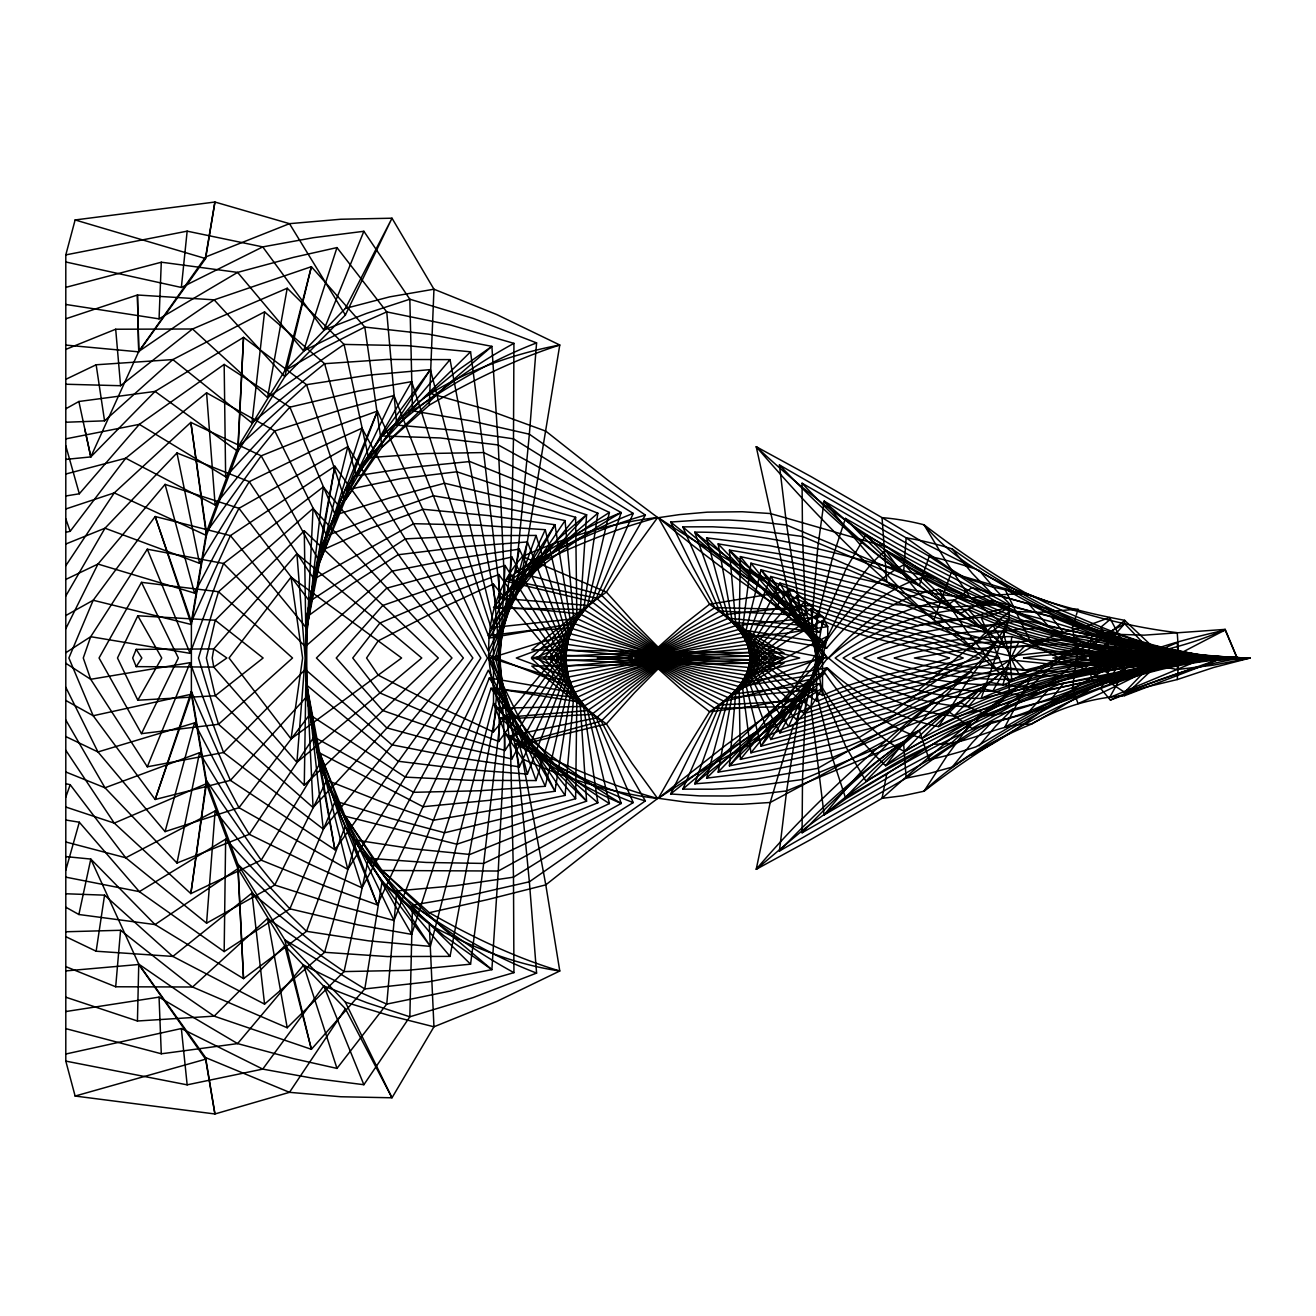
<?xml version="1.0" encoding="UTF-8"?>
<svg xmlns="http://www.w3.org/2000/svg" width="1316" height="1316" viewBox="0 0 1316 1316"><rect width="100%" height="100%" fill="white"/><g stroke="black" fill="none" stroke-linecap="round" stroke-linejoin="round"><path stroke-width="1.5" d="M65.8 287.365L161.292 262.229L166.063 262.822L237.604 272.396L303.585 350.879L345.17 330.316L386.756 311.908L450.352 324.986L513.931 343.361L513.487 438.837L510.23 580.224L596.378 598.106L628.785 626.531L661.208 652.243L597.25 658L661.208 663.758L628.785 689.469L596.378 717.894L510.23 735.776L513.487 877.163L513.931 972.639L450.352 991.014L386.756 1004.092L345.17 985.684L303.585 965.122L237.604 1043.604L166.063 1053.178L161.292 1053.771L65.8 1028.635M1213.434 658.872L1237.122 658.082L1225.196 630.035C1185.996 639 1146.581 649.314 1110.391 667.278L1101.081 689.025L1110.391 700.046L1143.818 687.659L1177.244 679.55L1213.714 667.459L1250.2 658L1208.417 659.941L1166.65 666.439L1126.101 676.605L1070.155 694.864L1012.415 709.275L976.028 729.048L929.244 759.694L802.069 832.781L802.513 779.5L805.77 700.507L719.622 704.932L687.215 686.047L654.792 663.84L718.75 658L654.792 652.16L687.215 629.953L719.622 611.068L805.77 615.493L802.513 536.5L802.069 483.219L929.244 556.306L976.028 586.952L1012.415 606.725L1070.155 621.136L1121.331 637.997L1160.679 648.262L1202.462 655.401L1244.508 658C1183.446 658.345 1123.979 643.08 1064.068 633.407C995.422 606.396 929.968 571.424 865.961 534.839L846.122 568.726L819.342 632.173L732.354 621.925L694.239 636.204L656.125 653.69L674.549 658L656.125 662.31L694.239 679.796L732.354 694.075L819.342 683.827L846.122 747.274L865.961 781.161L944.345 737.931L1023.19 699.109L1059.528 684.172L1162.341 665.074L1205.472 659.727M65.8 820.016L79.322 822.22L139.332 891.639L224.164 951.583L289.898 908.83L335.284 801L389.98 818.174L444.66 832.781L510.147 816.825L575.618 798.713L576.869 697.496L559.547 658L576.869 618.504L575.618 517.287L510.147 499.175L444.66 483.219L389.98 497.826L335.284 515L289.898 407.17L224.164 364.417L139.332 424.361L79.322 493.78L65.8 495.984M224.164 951.583L225.645 839.18L139.332 891.639L65.8 877.147M304.276 785.241L306.217 658L304.276 530.759L215.232 620.247L206.382 658L215.232 695.753L304.276 785.241L438.31 658L304.276 530.759M498.863 741.484L500.212 658L498.863 574.516L446.831 594.322L379.913 623.06L352.754 658L379.913 692.94L446.831 721.678L498.863 741.484L559.251 658L498.863 574.516M1163.739 655.417L1245.133 658L1189.516 655.072L1134.244 647.061L1091.836 635.529L1026.102 620.593L1003.417 622.748L980.716 627.765L926.02 610.048L871.34 587.759L797.66 569.285L740.382 556.602L739.131 629.393L756.453 658L739.131 686.607L740.382 759.398L797.66 746.715L871.34 728.241L926.02 705.952L980.716 688.235L1003.417 693.252L1026.102 695.407L1091.836 680.471L1139.541 667.821L1171.355 662.54L1206.673 659.102M191.379 691.476L230.399 780.372L334.873 849.741L306.76 696.641L230.399 780.372L155.156 799.486L191.379 691.476L206.415 780.487L237.933 864.316L284.815 939.805L311.382 1049.313L284.815 945.76L214.163 1016.149L138.756 964.118L205.609 1057.587L289.487 1092.329L340.745 1096.754L392.004 1097.791L345.401 1008.763L284.815 945.76L237.933 868.642L206.415 783.678L191.379 694.223L191.379 621.777L230.399 535.628L334.873 466.259L306.76 616.941L306.76 696.641L319.689 763.938L335.564 803.122L345.088 826.399L382.068 881.621L364.812 988.925L311.382 1049.313L214.163 1016.149L137.44 1021.002L138.756 964.118L90.804 859.068L65.8 856.601M65.8 700.457L93.189 715.74L191.379 694.223L155.156 799.486L93.189 715.74L68.876 658L93.189 600.26L155.156 516.514L230.399 535.628L306.76 628.357L319.689 562.228L345.088 500.36L382.068 447.078L429.296 405.098L433.951 289.207L392.004 218.209L340.745 219.246L289.487 223.671L214.919 202.022L75.127 219.953L65.8 254.893L65.8 1061.107L187.152 1084.845L262.739 1069.102L323.818 985.98L366.819 1002.693L409.835 1016.791L473.217 997.577L536.583 973.1L529.361 881.786L516.053 744.116L601.231 721.069L631.483 691.295L661.734 664.202L531.5 658.461L566.374 691.361L601.231 721.069L623.307 762.754L645.366 800.901L529.361 881.786L470.931 895.127L412.5 905.145L409.835 1016.791L363.874 1084.713L313.307 1078.297L262.739 1069.102L181.361 1028.536L65.8 1054.017M817.137 614.621L815.788 658L817.137 701.379C864.118 680.898 915.574 675.766 963.246 658C915.574 640.234 864.118 635.102 817.137 614.621L786.935 633.967L756.749 658L786.935 682.033L817.137 701.379M65.8 304.457L159.055 318.867L161.292 262.229M313.06 508.453L305.855 658L313.06 807.547L218.505 724.277L198.502 658L218.505 591.723L313.06 508.453L451.98 658L313.06 807.547M505.048 565.485L500.047 658L505.048 750.515L451.553 734.493L382.759 710.525L336.238 658L382.759 605.475L451.553 581.508L505.048 565.485L563.445 658L505.048 750.515M903.5 574.023L906.165 537.849L779.417 464.976L786.639 525.084L799.947 609.719L714.769 607.614L684.517 628.012L654.266 651.7L784.5 657.72L749.626 634.855L714.769 607.614L692.693 566.637L670.634 522.024L699.635 520.1L728.636 520.001L757.638 521.662L786.639 525.084L903.5 574.023C858.081 542.636 817.384 504.933 779.417 464.976M65.8 532.306L70.176 531.302L125.727 458.231L206.579 392.826L274.764 430.941L326.812 535.76L386.756 512.089L433.392 495.754L499.241 506.94L565.074 520.593L574.039 623.34L561.817 658L574.039 692.66L565.074 795.407L499.241 809.06L433.392 820.246L386.756 803.912L326.812 780.24L274.764 885.059L206.579 923.174L215.133 810.969L125.727 857.769L65.8 841.977M1176.323 655.977L1160.844 654.513L1124.621 620.313C1051.402 606.38 973.988 583.942 923.997 524.771L947.29 563.462L970.599 598.138L998.548 594.865L1026.513 593.434L1063.789 611.266L1101.081 626.975L1110.391 652.029L1143.818 662.951L1177.244 669.548L1178.56 652.292L1177.244 632.667C1125.657 626.449 1074.761 612.68 1026.513 593.434C990.685 573.151 956.716 549.71 923.997 524.771C910.244 521.268 896.212 518.767 882.049 517.649L811.281 476.737L756.223 446.7L793.515 616.431L810.952 633.111L822.5 647.176L822.5 688.087C840.085 716.513 861.454 742.668 885.619 765.748C940.743 734.18 997.775 703.928 1060.663 691.772C1109.865 674.466 1160.877 660.977 1213.319 659.02M296.906 762.309L305.147 658L296.906 553.691L213.751 648.936L212.221 658L213.751 667.064L296.906 762.309L421.794 658L296.906 553.691M65.8 254.893L187.152 231.155L262.739 246.898L323.818 330.02L366.819 313.307L409.835 299.209L473.217 318.423L536.583 342.9L529.361 434.214L516.053 571.884L601.231 594.931L631.483 624.705L661.734 651.798L531.5 657.539L566.374 624.639L601.231 594.931L623.307 553.246L645.366 515.099L529.361 434.214L470.931 420.873L412.5 410.855L409.835 299.209L363.874 231.287L313.307 237.703L262.739 246.898L181.361 287.464L65.8 261.983M1177.244 679.55L1178.56 663.708L1177.244 642.669C1125.295 663.708 1080.107 697.447 1031.185 724.228C992.1 740.283 954.643 761.882 923.997 791.229L903.023 795.719L882.049 798.351L811.281 839.263L756.223 869.3L770.205 802.48L793.515 724.771L810.952 706.791L822.5 688.087C787.873 709.291 757.342 736.516 729.426 765.846L735.924 690.357L759.283 658L735.924 625.643L729.426 550.154C810.689 562.294 888.629 591.756 970.912 597.678C983.299 602.136 996.212 605.228 1009.24 607.021L1009.24 618.701L981.127 698.434C932.452 698.352 884.385 683.678 843.128 658C875.518 638.26 911.708 624.113 949.527 619.737C969.777 617.418 991.721 619.622 1009.24 607.021L963.592 619.244L917.943 625.626L853.245 609.176L788.564 589.634L768.955 617.155L749.363 648.475L750.202 663.692L773.413 693.993L796.624 719.918L860.384 700.145L924.145 684.271L967.425 669.515L1010.704 659.941L1051.566 664.267L1092.445 665.172L1189.927 658.839L1244.508 658C1180.501 657.622 1116.725 671.39 1058.36 697.628C1033.471 711.298 1006.46 719.638 979.038 726.613C932.189 745.037 889.123 772.607 845.431 797.595L832.321 757.588L815.476 689.288L728.439 697.76L692.084 681.951L655.73 662.836L681.852 658L655.73 653.164L692.084 634.049L728.439 618.24L815.476 626.712L832.321 558.412L845.431 518.405L908.682 554.859L971.932 587.561L1000.621 604.143L1048.424 626.202L1166.683 650.927L1195.504 655.039L1227.812 657.556M65.8 384.239L120.578 385.72L192.547 329L287.217 288.237L344.068 344.414L368.529 457.705L426.104 453.543L483.679 452.572L609.407 512.45L587.561 605.426L549.117 658L587.561 710.574L609.407 803.55L483.679 863.428L426.104 862.457L368.529 858.295L344.068 971.586L287.217 1027.763L192.547 987L115.693 986.77L120.578 930.28L65.8 931.761M493.368 731.959L499.718 658L493.368 584.041L442.999 607.515L378.235 640.843L366.572 658L378.235 675.157L442.999 708.485L493.368 731.959L554.25 658L493.368 584.041M159.055 318.867L237.604 272.396L293.501 257.36L336.978 247.589L386.756 311.908L396.741 425.068L455.122 430.266L513.487 438.837L633.21 513.421L596.378 598.106L567.262 626.794L538.162 658L567.262 689.206L596.378 717.894L633.21 802.579L513.487 877.163L455.122 885.734L396.741 890.932L386.756 1004.092L336.978 1068.411L293.501 1058.64L237.604 1043.604L159.055 997.133L65.8 1011.543M1011.724 636.648L1009.783 658L1011.724 679.352C966.273 679.928 920.493 673.644 877.69 658L908.928 648.36L938.143 642.076L972.491 637.931L1006.822 636.631L1011.724 636.648L1056.255 648.624L1095.208 654.809L1198.514 658L1100.768 660.583L1052.882 658L1100.768 655.417L1109.618 658L1100.768 660.583L1050.678 668.561L1011.724 679.352M810.952 707.416L815.953 658L810.952 608.584L864.447 626.186L933.241 642.932L956.502 651.42L979.762 658L956.502 664.58L933.241 673.068L864.447 689.814L810.952 707.416L781.753 685.225L752.555 658L781.753 630.775L810.952 608.584M181.361 287.464L187.152 231.155M65.8 615.543L93.189 600.26L191.379 624.524L155.156 516.514L191.379 621.777L206.415 532.289L261.193 455.83L326.582 429.411L377.429 411.102L319.689 551.305L306.76 616.941L352.408 583.745L398.057 554.76L462.755 546.831L527.436 541.945L566.637 644.281L565.798 666.209L519.376 766.85L455.616 757.342L391.855 744.79L305.296 669.433L223.556 752.522L147.293 766.8L90.705 679.303L83.27 658L90.705 636.697L147.293 549.2L223.556 563.478L305.296 646.567L323.292 486.92L223.556 563.478L190.129 653.345L90.705 636.697L65.8 652.72M65.8 422.239L104.556 420.84L172.824 359.581L264.565 311.892L251.932 422.913L172.824 359.581L96.15 364.779L65.8 379.321M65.8 349.382L115.693 329.23L192.547 329L267.576 397.547L344.068 344.414L407.318 345.68L470.569 351.816L483.679 452.572L500.524 598.237L587.561 605.426L623.916 630.611L660.27 653.213L634.148 658L660.27 662.787L623.916 685.389L587.561 710.574L500.524 717.763L483.679 863.428L470.569 964.184L407.318 970.32L344.068 971.586L267.576 918.453L192.547 987L120.578 930.28M779.417 851.024L786.639 790.916L799.947 706.281L714.769 708.386L684.517 687.988L654.266 664.3L784.5 658.28L749.626 681.145L714.769 708.386L692.693 749.363L670.634 793.976L699.635 795.9L728.636 795.999L757.638 794.338L786.639 790.916L903.5 741.977L906.165 778.151L779.417 851.024C817.384 811.067 858.081 773.364 903.5 741.977M511.891 557.013L499.175 658L511.891 758.987L449.315 744.922L386.74 727.847L316.432 658L386.74 588.153L449.315 571.078L511.891 557.013L565.386 655.335L567.887 677.148L536.073 780.553L470.717 780.339L405.344 777.114L309.638 714.703L238.969 807.679L165.076 831.613L97.96 751.946L65.8 687.281M1204.239 656.569L1180.172 654.875L1149.855 650.762L1041.236 628.357L1015.212 629.509L989.188 633.654L935.906 617.5L882.608 596.428L750.926 563.182L741.961 633.177L754.183 658L741.961 682.823L750.926 752.818L882.608 719.572L935.906 698.5L989.188 682.346L1015.212 686.491L1041.236 687.643L1159.955 663.642L1197.774 659.629L1246.449 658C1152.174 659.925 1054.922 666.307 968.198 706.692C920.032 705.113 873.742 686.36 835.167 658C873.742 629.64 920.032 610.887 968.198 609.308C1053.705 649.281 1149.575 655.697 1242.567 658L1225.245 658.526M291.05 738.868L302.614 658L291.05 577.132L229.05 658L291.05 738.868L401.594 658L291.05 577.132M264.565 311.892L324.608 363.693L356.192 475.833L413.027 467.18L469.878 461.538L597.842 513.207L583.646 609.538L553.263 658L583.646 706.462L597.842 802.793L469.878 854.462L413.027 848.82L356.192 840.167L324.608 952.307L264.565 1004.108L172.824 956.419L96.15 951.221L104.556 895.16L65.8 893.761M420.429 400.821L382.068 435.941L345.088 490.144L400.969 478.563L456.833 471.786L586.574 514.819L540.037 565.502L493.5 622.353L505.048 595.177L522.485 571.078L559.777 345.006L496.856 314.606L433.951 289.207L389.684 296.857L345.401 308.421L284.815 370.717L278.959 380.143L237.933 447.095L206.415 532.289L190.836 422.387L261.193 455.83L319.689 562.228L377.429 411.102L488.269 651.025L521.613 585.62L554.941 524.739L488.993 515.642L423.061 509.276L371.375 527.996L319.689 551.305L345.088 490.144L387.743 427.207L430.381 369.599L456.833 471.786L493.5 622.353L493.5 703.024L430.381 946.401L368.464 940.841L306.529 931.317L237.933 864.316L243.526 978.627L155.058 924.572L90.804 859.068L78.878 914.505L155.058 924.572L237.933 868.642L243.526 978.627L306.529 931.317L345.088 826.399L347.408 829.919M65.8 345.088L138.756 351.849L205.609 258.578L214.919 202.022L205.609 256.982L138.756 351.454L90.804 456.915L65.8 459.399M191.379 624.524L206.415 535.48L237.933 451.421L284.815 376.689L345.401 315.001L392.004 218.209L345.401 308.421M306.76 628.357L334.873 466.259L472.872 658L334.873 849.741L306.76 685.225L398.057 761.24L462.755 769.169L527.436 774.055L566.637 671.719L565.798 649.791L519.376 549.15L455.616 558.658L391.855 571.21L305.296 646.567M822.632 620.527L816.282 658L822.632 695.473C863 676.704 907.892 672.229 949.428 658C907.892 643.771 863 639.296 822.632 620.527L792.199 637.174L761.75 658L792.199 678.826L822.632 695.473M1195.043 655.894L1090.355 643.886L1091.836 635.529M1177.244 669.548L1213.714 665.09L1250.2 658C1215.77 657.901 1181.159 660.254 1147.437 667.607C1093.514 677.592 1045.2 705.162 991.392 715.674L975.6 710.163L959.808 702.349L902.973 723.027L846.122 747.274L782.148 761.684L718.158 772.114L732.354 694.075L762.737 658L732.354 621.925L718.158 543.886L782.148 554.316L846.122 568.726L902.973 592.973L959.808 613.651L975.6 605.837L991.392 600.326L1051.435 616.941L1091.573 632.996L1131.711 644.824L1181.571 654.2L1235.033 657.852L1225.969 657.638M267.576 397.547L287.217 288.237M251.932 422.913L324.608 363.693L387.332 359.433L450.039 359.613L496.658 607.795L583.646 609.538L621.761 632.864L659.875 653.723L641.451 658L659.875 662.277L621.761 683.136L583.646 706.462L496.658 708.205L450.039 956.387L387.332 956.567L324.608 952.307L251.932 893.087L172.824 956.419L104.556 895.16M886.704 774.088L882.049 798.351C936.844 749.133 993.35 701.444 1054.626 660.451C1076.175 644.675 1102.117 637.503 1124.621 623.685L1124.621 620.313C1092 650.992 1047.372 659.99 1009.24 681.54L1009.24 693.219L996.311 706.889L954.742 730.166L886.704 774.088L845.941 798.779L805.162 828.208L756.223 869.3C814.374 800.72 882.394 741.714 952.422 685.833C976.127 668.117 996.607 645.663 1009.24 618.701L963.592 652.21L917.943 690.374L853.245 706.824L788.564 726.366L768.955 698.845L749.363 667.525L750.202 652.308L773.413 622.007L796.624 596.082L860.384 615.855L924.145 631.729L967.425 646.485L1010.704 656.059L1046.45 652.078L1082.213 650.778L1163.936 655.533M519.376 549.15L497.613 658L519.376 766.85M65.8 595.984L104.984 528.21L176.969 452.967L249.25 481.672L313.965 579.024L413.685 523.686L479.468 525.249L545.268 529.706L569.532 633.522L564.86 658L569.532 682.478L545.268 786.294L479.468 790.751L413.685 792.314L313.965 736.976L249.25 834.328L176.969 863.033L199.538 752.703L104.984 787.79L65.8 771.982M804.109 713.601L816.825 658L804.109 602.399L777.361 626.827L750.614 656.158L748.113 671.374L779.927 732.913L845.283 713.815L910.656 696.904L964.48 678.02L1006.362 667.919L1041.696 671.407L1077.031 671.621L1099.255 665.485L1121.495 661.306L1216.955 658L1121.495 654.694L1099.255 650.515L1077.031 644.379L1041.696 644.593L1006.362 648.081L964.48 637.98L910.656 619.096L845.283 602.185L779.927 583.087L748.113 644.626L750.614 659.842L777.361 689.173L804.109 713.601L866.685 693.762L929.26 678.53L964.414 666.357L999.568 658L964.414 649.643L929.26 637.47L866.685 622.238L804.109 602.399M65.8 628.719L97.96 564.054L165.076 484.387L238.969 508.321L309.638 601.297L347.802 446.634L238.969 508.321L194.505 593.088L97.96 564.054L65.8 579.435M1002.94 684.879L1010.145 658L1002.94 631.121C955.416 630.331 907.612 638.803 864.02 658C907.612 677.197 955.416 685.669 1002.94 684.879C1056.106 664.3 1113.27 660.435 1169.694 659.497M1245.972 658L1209.651 659.546L1171.487 664.267L1048.424 689.798L1010.178 706.889L971.932 728.439L947.471 710.722L889.896 732.699L832.321 757.588L769.465 770.321L706.593 778.134L728.439 697.76L766.883 658L728.439 618.24L706.593 537.866L769.465 545.679L832.321 558.412L889.896 583.301L947.471 605.278L971.932 587.561L1028.783 604.093L1070.188 623.439L1117.531 640.053L1159.429 650.351L1205.703 656.404M165.076 831.613L194.505 722.912L97.96 751.946L65.8 736.565M65.8 870.156L79.322 822.22M527.436 541.945L495.31 658L527.436 774.055M1077.722 610.311L1078.067 609.127L1039.476 612.335L1009.471 611.298L947.536 583.58L885.619 550.253C855.285 575.52 839.641 612.647 822.5 647.176C788.07 618.306 757.654 585.011 729.426 550.154C757.21 576.359 787.922 599.997 822.5 616.562L827.731 626.597L827.731 636.105L822.5 657.474L810.952 679.072L793.515 698.615L759.727 720.806L725.938 745.02L658.362 798.302L686.327 802.184L714.292 804.158L742.24 804.257L770.205 802.48L886.704 739.987M1077.014 612.647L1076.323 614.967M1075.616 617.253L1072.474 627.321L1078.067 666.011L1109.585 682.527L1124.621 692.282L1222.811 657.885L1250.2 658C1149.345 656.421 1045.562 645.021 954.001 599.932C906.938 604.028 863.74 627.419 828.521 658C863.74 688.581 906.938 711.972 954.001 716.068C1002.595 692.43 1054.873 677.74 1107.134 664.909C1153.408 659.892 1200.192 658.543 1246.778 658L1169.76 656.421M313.965 579.024L361.999 428.194L312.665 450.549L249.25 481.672L199.538 563.297L104.984 528.21L65.8 544.018M303.585 350.879L336.978 247.589M225.645 839.18L289.898 908.83L358.396 924.951L411.678 934.376L491.049 688.252L576.869 697.496L618.043 678.283L659.217 661.191L649.726 658L659.217 654.809L618.043 637.717L576.869 618.504L491.049 627.748L411.678 381.624L358.396 391.049L289.898 407.17L225.645 476.82L139.332 424.361L65.8 438.853M1226.89 658.494C1171.273 660.78 1116.313 674.088 1065.976 697.891C1034.475 711.347 1005.342 729.804 975.913 746.863C960.581 751.913 945.02 756.305 929.244 759.694L919.259 730.495L802.513 779.5L742.652 787.577L712.713 789.205L682.79 789.139L719.622 704.932L748.738 679.73L777.838 658L748.738 636.27L719.622 611.068L682.79 526.861L712.713 526.795L742.652 528.423L802.513 536.5L919.259 585.505L929.244 556.306C945.02 559.695 960.581 564.087 975.913 569.137C1003.45 584.946 1030.51 602.399 1059.775 615.296C1108.45 638.688 1161.238 653.493 1215.227 656.783M796.624 719.918L818.388 658L796.624 596.082M65.8 797.151L70.176 784.698L65.8 783.694M309.638 601.297L405.344 538.886L470.717 535.661L536.073 535.447L492.25 658L536.073 780.553M215.133 810.969L274.764 885.059L341.831 906.477L394.01 920.476L489.305 677.97L574.039 692.66L616.497 675.684L658.954 660.632L652.259 658L658.954 655.368L616.497 640.316L574.039 623.34L489.305 638.03L394.01 395.524L341.831 409.523L274.764 430.941L215.133 505.031L125.727 458.231L65.8 474.023M323.818 330.02L363.874 231.287M136.19 649.364L132.686 658L136.19 666.636L213.751 667.064L226.878 658L213.751 648.936L136.19 649.364L141.832 658L136.19 666.636M1203.449 658.543L1228.881 658.049L1116.462 652.802L1091.606 647.587L1066.75 640.07L1034.392 640.3L1002.035 643.705L952.175 630.512L902.315 612.072L770.732 576.474L746.468 640.81L751.14 658L746.468 675.19L770.732 739.526L902.315 703.928L952.175 685.488L1002.035 672.295L1034.392 675.7L1066.75 675.93L1170.516 661.356L1235.51 657.951M147.293 766.8L190.129 662.655L90.705 679.303L65.8 663.28M788.564 726.366L820.69 658L788.564 589.634M326.812 535.76L394.01 395.524M545.268 529.706L516.793 591.822L488.335 658L516.793 724.178L545.268 786.294M137.802 615.773L117.486 658L137.802 700.227L215.232 695.753L263.118 658L215.232 620.247L137.802 615.773L161.736 658L137.802 700.227M141.503 733.654L178.334 658L141.503 582.346L218.505 591.723L292.53 658L218.505 724.277L141.503 733.654L99.045 658L141.503 582.346M1234.128 658.033L1245.726 658L1123.782 657.49L1048.803 642.356L1017.646 633.605L992.708 624.804L954.149 626.844L919.687 632.782L883.924 643.985L852.636 658C895.637 680.586 944.197 691.838 992.708 691.196L1010.704 659.941M511.891 758.987L565.386 660.665L567.887 638.852L536.073 535.447M779.927 732.913L801.839 692.874L823.75 658L801.839 623.126L779.927 583.087M1182.656 657.984C1127.779 658 1071.75 659.711 1019.094 641.501L1010.852 658L1019.094 674.499C1071.586 656.141 1129.161 658 1183.084 658M199.538 752.703L249.25 834.328L312.665 865.451L361.999 887.807L445.976 732.124L487.479 658L445.976 583.876L361.999 428.194M335.284 515L411.678 381.624M489.305 638.03L527.19 576.523L565.074 520.593M770.732 739.526L799.207 695.226L827.665 658L799.207 620.774L770.732 576.474M194.505 722.912L238.969 807.679L347.802 869.366L438.376 723.784L480.834 658L438.376 592.216L347.802 446.634M65.8 565.716L114.262 492.891L190.836 422.387L206.415 535.48L114.262 492.891L65.8 508.979M345.401 1008.763L289.487 1092.329L214.919 1113.978L75.127 1096.047L65.8 1061.107M491.049 627.748L533.342 569.367L575.618 517.287M1051.435 699.059L1064.068 682.593M1190.454 660.5C1147.651 666.34 1103.302 666.06 1062.242 680.586C1008.533 701.658 954.445 722.517 904.322 751.485C870.896 733.686 846.336 703.665 824.951 673.167L739.131 686.607L697.957 675.322L656.783 661.208L666.274 658L656.783 654.792L697.957 640.678L739.131 629.393L824.951 642.833C846.336 612.335 870.896 582.314 904.322 564.515C963.526 596.822 1025.822 624.261 1090.355 643.886M1235.033 657.803L1197.116 654.496L1151.599 645.317L1100.505 629.114L1053.261 610.081L992.182 594.108L949.181 568.216L906.165 537.849C921.726 540.383 937.074 544.199 952.126 548.904C984.253 571.769 1017.827 592.71 1053.261 610.081C1112.086 641.632 1178.774 657.145 1245.347 658C1160.761 658.938 1076.916 683.678 1004.618 727.452L1031.185 676.885L991.178 707.778L951.188 743.112L895.587 773.232L824.112 814.884C857.325 774.17 893.284 735.414 933.932 702.004L817.746 768.363L756.272 778.99L694.782 783.826C730.429 753.92 768.824 726.81 810.952 706.791L824.112 814.884C857.012 786.162 893.515 760.961 933.932 744.05C967.622 746.188 997.495 722.747 1031.185 724.228C1059.643 707.416 1091.737 697.858 1124.621 695.654L1124.621 692.282L1160.844 654.513C1099.452 651.453 1037.765 642.767 981.127 617.566L1009.24 681.54C964.266 641.616 919.884 600.26 885.619 550.253C911.017 570.782 939.64 587.808 970.912 597.678L950.119 587.397L922.138 570.914L886.704 546.995L784.764 517.632L770.205 513.52L742.24 511.743L707.301 512.154L679.336 514.622L658.362 517.698L683.991 562.968L709.62 604.241L746.912 630.874L784.188 653.147L531.812 649.907L569.088 619.342L606.38 592.085L632.009 552.736L657.638 517.501C610.788 522.797 565.403 537.306 522.485 556.487C476.079 608.239 478.843 691.509 522.485 744.379C565.847 766.29 610.739 785.57 657.638 798.499L608.699 835.183L545.795 884.862L487.545 899.618L429.296 912.679L382.068 870.485L345.088 816.183L319.689 753.015L306.76 685.225M750.926 752.818L788.81 705.952L826.695 667.936C852.505 698.122 883.398 726.268 921.99 738.424C970.385 711.594 1022.746 693.45 1074.777 675.322C1115.096 663.1 1157.981 663.708 1199.649 659.744M356.192 475.833L403.124 415.313L450.039 359.613M992.182 721.892L949.181 747.784L906.165 778.151L929.145 773.479L952.126 767.096L972.162 742.75L992.182 721.892C1072.293 706.61 1143.933 659.151 1227.45 658.543M970.599 723.652L947.29 755.417L923.997 791.229C1017.597 719.276 1129.605 659.661 1250.2 658L1207.808 657.178L1168.246 653.953L1054.807 634.789L996.689 615.444L938.571 589.371C893.712 596.164 857.785 626.729 827.731 658.757L794.387 618.24L761.059 569.828L744.412 636.993L752.439 658L744.412 679.007L761.059 746.172L892.939 711.479L944.625 674.845L996.311 642.751L967.441 681.441L938.571 726.629C897.117 718.141 858.739 696.822 827.731 668.248L794.387 703.089L761.059 746.172L794.387 687.544L827.731 636.105L744.412 679.007L700.836 670.683L657.243 660.073L661.784 658L657.243 655.927L717.171 641.928L744.412 636.993L786.063 633.226L827.731 626.597C802.382 611.759 780.569 591.608 761.059 569.828L892.939 604.521L944.625 607.433L996.311 604.636C976.209 604.159 956.387 598.632 938.571 589.371L967.441 632.338L996.311 668.775L1025.559 650.318L1054.807 634.789L1082.196 627.567L1109.585 617.549L1125.164 646.649L1109.585 682.527L1144.147 673.216M1028.783 711.907L1048.424 689.798M979.022 745.827L995.718 726.152L1012.415 709.275M190.129 662.655L223.556 752.522L323.292 829.08L463.364 658L323.292 486.92M968.198 706.692L987.28 685.143L1006.362 667.919M740.382 759.398C765.731 728.061 793.351 698.303 824.951 673.167M826.695 667.936L741.961 682.823L699.503 673.019L657.046 660.648L663.741 658L657.046 655.352L699.503 642.981L741.961 633.177L826.695 648.064C852.505 617.878 883.398 589.732 921.99 577.576C977.558 606.972 1036.695 629.739 1097.133 646.715C1143.555 652.308 1190.306 657.062 1237.122 657.918L1225.196 629.377L1144.246 635.167L1101.837 633.868L1031.185 642.965L1000.884 622.435L970.599 598.138M368.529 457.705L419.541 401.824L470.569 351.816M954.001 716.068L978.018 691.41L1002.035 672.295M496.658 607.795L547.259 556.684L597.842 513.207M845.431 797.595C875.913 764.843 909.504 734.591 947.471 710.722M865.961 781.161C893.86 751.222 924.803 723.751 959.808 702.349M921.99 738.424L955.597 706.396L989.188 682.346M802.069 832.781C837.568 794.913 876.045 759.447 919.259 730.495M718.158 772.114C748.853 739.477 782.049 708.83 819.342 683.827M904.322 751.485C926.941 727.287 952.192 705.244 980.716 688.235M84.833 429.213L90.804 456.915L155.058 391.428L243.526 337.373L306.529 384.683L345.088 500.36L430.381 369.599L368.464 375.159L306.529 384.683L237.933 447.095L243.526 337.373L237.933 451.421L155.058 391.428L78.878 401.495L65.8 408.799M706.593 778.134C739.888 745.103 775.667 714.243 815.476 689.288M662.293 664.629L634.328 692.94L606.38 723.915L522.485 744.379M1024.95 645.811L1013.386 658L1024.95 670.189L1055.958 662.606L1086.95 658L1055.958 653.394L1024.95 645.811L965.006 649.331L914.406 658L965.006 666.669L1024.95 670.189M653.707 651.255L681.672 626.169L709.62 604.241L793.515 590.275L822.5 616.562L735.924 625.643L696.197 638.425L656.487 654.233L669.712 658L656.487 661.767L696.197 677.575L735.924 690.357L822.5 657.474L775.963 707.251L729.426 765.846L794.288 753.147L859.167 737.486L915.031 702.662L970.912 671.44C939.065 699.553 911.083 731.811 885.619 765.748C915.887 740.168 953.031 726.136 990.191 714.193C1024.506 699.438 1046.302 666.028 1078.067 646.666L1072.474 688.679L1078.067 703.534C1128.519 681.704 1176.29 654.907 1225.196 630.035M1154.708 669.137L1156.945 667.097M500.524 598.237C534.477 566.851 570.173 537.06 609.407 512.45M405.673 413.981L382.068 435.941L440.153 437.948L498.254 444.973L621.218 512.533L591.822 601.609L544.117 658L591.822 714.391L621.218 803.467L498.254 871.028L382.068 870.485L443.837 928.964L491.888 969.645L498.254 871.028L505.048 733.127L493.5 703.024L540.037 756.026L586.574 801.181L456.833 844.214L345.088 816.183L430.381 946.401L393.073 896.64L355.748 842.52M408.634 411.316L414.524 406.035M1110.391 619.26L1101.081 626.975C1148.21 646.567 1198.975 658.51 1250.2 658L1243.439 657.984L1247.074 658M416.382 404.374L457.573 370.503L491.888 346.355L498.254 444.973L505.048 595.177C541.715 564.909 579.912 536.221 621.218 512.533C579.287 529.279 540.958 553.806 505.048 580.915L591.822 601.609L626.268 628.505L660.714 652.72L621.859 658L660.714 663.28L626.268 687.495L591.822 714.391L505.048 718.865C541.83 749.577 580.027 778.858 621.218 803.467C579.353 785.734 541.057 760.648 505.048 733.127L522.485 758.97L545.795 884.862L559.777 970.994L496.856 1001.394L433.951 1026.793L389.684 1015.607L345.401 1002.2L284.815 939.805L364.812 988.925L428.358 981.868L491.888 969.645L443.837 935.692L388.927 888.103M423.39 398.255C464.087 371.309 511.776 354.136 559.777 345.006C514.046 359.696 470.865 381.245 429.296 405.098M682.79 789.139C721.053 756.058 761.569 725.28 805.77 700.507M396.741 425.068C433.573 394.833 472 366.193 513.931 343.361M670.634 793.976C711.249 761.322 753.904 730.874 799.947 706.281M1128.848 677.378C1151.451 663.33 1181.455 665.699 1206.871 660.122M1100.867 647.554L1109.421 641.879M952.126 767.096C1008.188 727.781 1068.51 692.512 1134.639 673.266M412.5 410.855C451.47 384.223 492.398 359.844 536.583 342.9M510.23 580.224C548.871 553.987 589.535 530.249 633.21 513.421M658.214 657.852L691.986 662.293L749.363 667.525L780.799 658L749.363 648.475L691.986 653.707L658.214 658.148M516.053 571.884C556.948 548.427 599.915 528.012 645.366 515.099M1110.391 667.278C1061.058 692.397 1020.772 731.762 970.599 755.417M522.485 571.078C565.814 549.282 610.739 530.167 657.638 517.501L608.699 480.817L545.795 431.138L487.545 409.835L429.296 393.171M1110.391 700.046C1152.043 681.096 1195.537 665.271 1240.873 658.066C1137.271 661.043 1031.267 678.069 938.571 726.629C964.727 708.403 997.89 710.114 1025.559 695.703C1059.989 684.172 1080.765 652.933 1109.585 632.618L1125.164 669.351L1109.585 697.595L1201.738 659.151L1218.271 658.806M205.609 256.982L289.487 223.671L345.401 315.001M793.515 724.771C745.81 743.951 701.017 769.712 658.362 798.302L683.991 753.032L709.62 711.759L746.912 685.126L784.188 662.853L531.812 666.093L569.088 696.658L606.38 723.915L632.009 763.264L657.638 798.499C610.772 792.939 565.419 778.25 522.485 758.97M1225.196 629.377C1178.725 650.63 1128.059 657.967 1078.067 666.011L1054.626 655.812L1031.185 642.965L1004.618 588.548L951.188 572.888L895.587 542.768L824.112 501.116L817.746 547.637L810.952 633.111C768.955 603.468 730.824 568.709 694.782 532.174C777.147 531.384 854.577 560.55 933.932 577.823C893.383 558.56 857.012 531.45 824.112 501.116C867.474 554.645 912.613 609.209 970.912 647.159L990.191 627.995L1009.471 611.298C1053.524 620.066 1095.142 637.207 1138.817 647.275M992.708 691.196L1017.646 682.395L1048.803 673.644L1123.782 658.51L1231.809 658L1175.78 656.339M65.8 318.801L137.44 294.998L214.163 299.851L311.382 266.687L364.812 327.075L382.068 447.078L443.837 387.973L491.888 346.355L428.358 334.132L364.812 327.075L324.822 347.49L284.815 370.717L311.382 266.687L284.815 376.689L214.163 299.851L138.756 351.454L137.44 294.998L138.756 351.849M75.127 1096.047L205.609 1059.183L214.919 1113.978L205.609 1057.587M1149.904 671.654L1201.738 656.849L1250.2 658L1232.023 657.885M793.515 698.615L751.568 706.445L709.62 711.759L681.672 689.831L653.707 664.745M1116.462 652.802L1139.031 650.186M1121.495 654.694L1150.924 652.72M658.444 658.296L566.637 671.719L535.201 658L566.637 644.281L658.444 657.704M1125.871 657.786L1168.707 655.779M1235.214 657.901L1241.004 657.967C1197.494 663.083 1153.392 659.875 1110.391 652.029M65.8 970.912L138.756 964.496L205.609 1059.183M1209.898 659.661L1223.337 658.674M1193.76 659.875L1244.229 658M1205.703 659.596L1236.514 658.099M1200.702 659.365L1214.175 658.707M1213.862 658.888L1216.28 658.773M1207.644 658.938L1223.979 658.345M1199.567 658.674C1125.558 663.346 1049.724 667.097 981.127 698.434C1016.297 690.16 1052.438 684.238 1085.601 668.084L1124.621 623.685L1160.844 661.487L1124.621 695.654L1222.811 658.115L1230.411 658.033M1216.494 658.625L1220.245 658.477M1228.371 658.378L1242.617 658.016L1233.076 657.819M1227.433 658.378L1231.233 658.247M1169.76 659.579L1228.091 658.099M1216.889 658.494L1240.84 658.033L1233.01 657.868M1221.528 658.362L1227.729 658.247M1225.245 657.474L1239.211 657.967L1225.196 658.329L1233.24 658.165M1228.322 658.247L1231.447 658.165L1224.999 658.263M1233.125 658.197L1235.033 658.148M1179.81 657.868L1174.168 658L1179.81 658.132M1236.76 658.132L1242.024 658.016M1234.572 658.115L1237.698 658.066L1234.605 657.836M1231.94 658.115L1240.725 658.033M1200.307 660.435L1195.422 660.451M1233.454 657.984L1250.2 658L1240.149 657.984M1195.422 655.549L1200.307 655.565M1178.198 657.326L1154.264 658L1178.198 658.674M1243.949 658L1239.935 657.951M1168.707 660.221L1125.871 658.214M1019.094 641.501C976.982 641.353 934.64 645.975 894.206 658C934.64 670.025 976.982 674.647 1019.094 674.499M1174.497 656.668L1137.666 658L1174.497 659.332M1239.524 658L1241.054 658M1238.372 657.951L1239.211 657.967L1230.608 657.885M1250.2 658L1241.646 658M1231.529 657.984L1233.076 657.984M1241.12 657.984L1244.475 658M1235.05 657.934L1238.093 657.967M1150.924 663.28L1121.495 661.306M1236.678 657.934L1237.534 657.951M1228.93 657.753L1225.196 657.671L1231.94 657.885L1197.231 656.388M1236.925 657.901L1238.817 657.934M1224.999 657.737L1236.415 657.918M1231.447 657.836L1228.322 657.753M1211.444 656.964L1214.059 657.046M1221.528 657.638L1227.729 657.753M1231.233 657.753L1227.433 657.622M1214.586 657.062L1216.165 657.128M1223.979 657.655L1207.644 657.062M1216.691 657.145L1218.797 657.21M1219.323 657.227L1232.286 657.737M1169.694 656.503C1120.969 654.513 1071.964 650.449 1023.47 658C1054.659 660.879 1086.901 666.932 1117.498 658C1079.252 649.265 1039.722 645.761 1002.94 631.121M1216.494 657.375L1220.245 657.523M1226.232 657.589L1208.549 656.684M1214.175 657.293L1204.173 656.865M1139.031 665.814L1116.462 663.198M1215.063 656.964L1219.85 657.26M1223.337 657.326C1146.252 652.489 1070.648 628.587 1004.618 588.548L1017.893 593.154L1031.185 595.622L991.178 586.656L951.188 572.888L933.932 619.852C867.672 569.976 810.311 509.276 756.223 446.7C796.394 484.14 839.312 519.047 886.704 546.995M1206.673 656.898L1171.355 653.46L1139.541 648.179M75.127 219.953L205.609 258.578M645.366 800.901C599.915 787.988 556.948 767.573 516.053 744.116M65.8 807.021L114.262 823.109L190.836 893.613L261.193 860.17L319.689 763.938L377.429 904.898L326.582 886.589L261.193 860.17L206.415 780.487L190.836 893.613L206.415 783.678L114.262 823.109L65.8 750.285M137.44 1021.002L65.8 997.199M536.583 973.1C492.398 956.156 451.47 931.777 412.5 905.145M633.21 802.579C589.535 785.751 548.871 762.013 510.23 735.776M793.515 590.275C745.81 571.473 701 546.025 658.362 517.698C701.51 553.098 745.975 587.084 793.515 616.431M65.8 966.618L115.693 986.77M522.485 556.487L606.38 592.085L634.328 623.06L662.293 651.371M970.599 566.374L926.316 544.215L882.049 517.649L886.704 581.096M65.8 936.679L96.15 951.221M387.973 887.231L382.068 881.621C400.311 897.512 416.382 916.808 437.438 928.915C475.849 948.77 516.81 964.71 559.777 970.994C513.964 957.308 470.733 936.268 429.296 912.679M799.947 609.719C753.904 585.126 711.249 554.678 670.634 522.024M513.931 972.639C472 949.807 433.573 921.167 396.741 890.932M65.8 907.201L78.878 914.505M805.77 615.493C761.569 590.72 721.053 559.942 682.79 526.861M1109.421 674.121L1100.867 668.446M980.716 627.765C952.192 610.756 926.941 588.713 904.322 564.515M989.188 633.654L955.597 609.604L921.99 577.576M959.808 613.651C924.803 592.249 893.86 564.778 865.961 534.839M815.476 626.712C775.667 601.757 739.888 570.897 706.593 537.866M609.407 803.55C570.173 778.94 534.477 749.149 500.524 717.763M947.471 605.278C909.504 581.409 875.913 551.157 845.431 518.405M1134.639 642.734L1128.848 638.622M919.259 585.505C876.045 556.553 837.568 521.087 802.069 483.219M819.342 632.173C782.049 607.17 748.853 576.523 718.158 543.886M1002.035 643.705L978.018 624.59L954.001 599.932M597.842 802.793L547.259 759.316L496.658 708.205M206.579 923.174L125.727 857.769L70.176 784.698M1006.362 648.081L987.28 630.857L968.198 609.308M824.951 642.833C793.351 617.697 765.731 587.939 740.382 556.602M1156.945 648.903L1154.856 646.995M826.695 648.064L788.81 610.048L750.926 563.182M470.569 964.184L419.541 914.176L368.529 858.295M1012.415 606.725L995.718 589.848L979.022 570.173M992.182 594.108L972.162 573.25L952.126 548.904M1048.424 626.202L1028.783 604.093M176.969 863.033L104.984 787.79L65.8 720.016M450.039 956.387L403.124 900.687L356.192 840.167M575.618 798.713L533.342 746.633L491.049 688.252M1064.068 633.407L1051.435 616.941M565.074 795.407L527.19 739.477L489.305 677.97M349.711 833.423L354.333 840.414M1010.704 656.059L992.708 624.804M411.678 934.376L335.284 801M394.01 920.476L326.812 780.24M345.401 1002.2L392.004 1097.791L433.951 1026.793L429.296 924.622M363.874 1084.713L323.818 985.98M190.129 653.345L147.293 549.2M65.8 518.849L70.176 531.302M336.978 1068.411L303.585 965.122M361.999 887.807L313.965 736.976M65.8 445.844L79.322 493.78M165.076 484.387L194.505 593.088M347.802 869.366L309.638 714.703M78.878 401.495L90.804 456.932M176.969 452.967L199.538 563.297M1091.836 680.471L1090.355 672.114M267.576 918.453L287.217 1027.763M96.15 364.779L104.556 420.84M264.565 1004.108L251.932 893.087M323.292 829.08L305.296 669.433M181.361 1028.536L187.152 1084.845M115.693 329.23L120.578 385.72M206.579 392.826L215.133 505.031M159.055 997.133L161.292 1053.771M224.164 364.417L225.645 476.82M586.574 514.819L580.076 613.898L556.717 658L580.076 702.102L586.574 801.181L540.037 747.241L493.5 688.12L580.076 702.102L619.803 680.767L659.513 661.751L646.288 658L659.513 654.249L619.803 635.233L580.076 613.898L536.796 609.44L493.5 607.433C521.975 574.154 552.276 542.176 586.574 514.819M555.977 784.665L554.941 791.261L488.993 800.358L423.061 806.724L319.689 753.015L377.429 904.898L447.506 754.101L488.269 670.206L521.613 733.325L554.941 791.261L488.269 654.94L571.588 687.643L658.757 660.056L654.216 658L658.757 655.944L571.588 628.357L529.937 630.446L488.269 635.76L521.613 577L554.941 524.739L571.588 628.357L563.561 658L571.588 687.643L555.977 784.665M696.625 778.365L694.782 783.826C730.906 746.188 769.021 710.229 810.952 679.072L724.178 701.379L689.732 684.04L655.286 663.346L694.141 658L655.286 652.654L689.732 631.96L724.178 614.621L810.952 605.393C768.84 586.936 730.396 561.06 694.782 532.174L724.178 614.621L748.031 637.651L771.883 658L748.031 678.349L724.178 701.379L696.625 778.365M657.178 657.885L658.494 658.888L660.237 658L657.408 656.519L685.241 650.795L746.468 640.81L785.997 650.351L825.51 658L785.997 665.649L746.468 675.19L696.378 667.311L657.408 659.481L658.461 658.921L567.887 677.148L516.3 658L567.887 638.852L658.494 657.112L657.178 657.885M658.263 658.444L657.506 658.888L697.151 665.123L748.113 671.374L799.7 658L748.113 644.626L742.454 645.218L657.506 657.112L655.763 658L658.592 659.481L569.532 682.478L490.49 658L569.532 633.522L658.592 656.519L657.539 657.079L659.003 658L658.263 658.444M561.093 657.836L565.386 660.665L632.486 658L565.386 655.335L561.093 657.836M550.582 657.474L549.562 658L565.798 666.209L654.743 658L565.798 649.791L550.582 657.474M750.893 659.727L683.514 658L750.614 656.158L755.187 658L750.893 659.727M1102.331 658.576L1089.122 658L1103.779 658L1102.43 658.526M751.206 663.313L661.257 658L750.202 652.308L766.438 658L751.206 663.313"/></g></svg>
